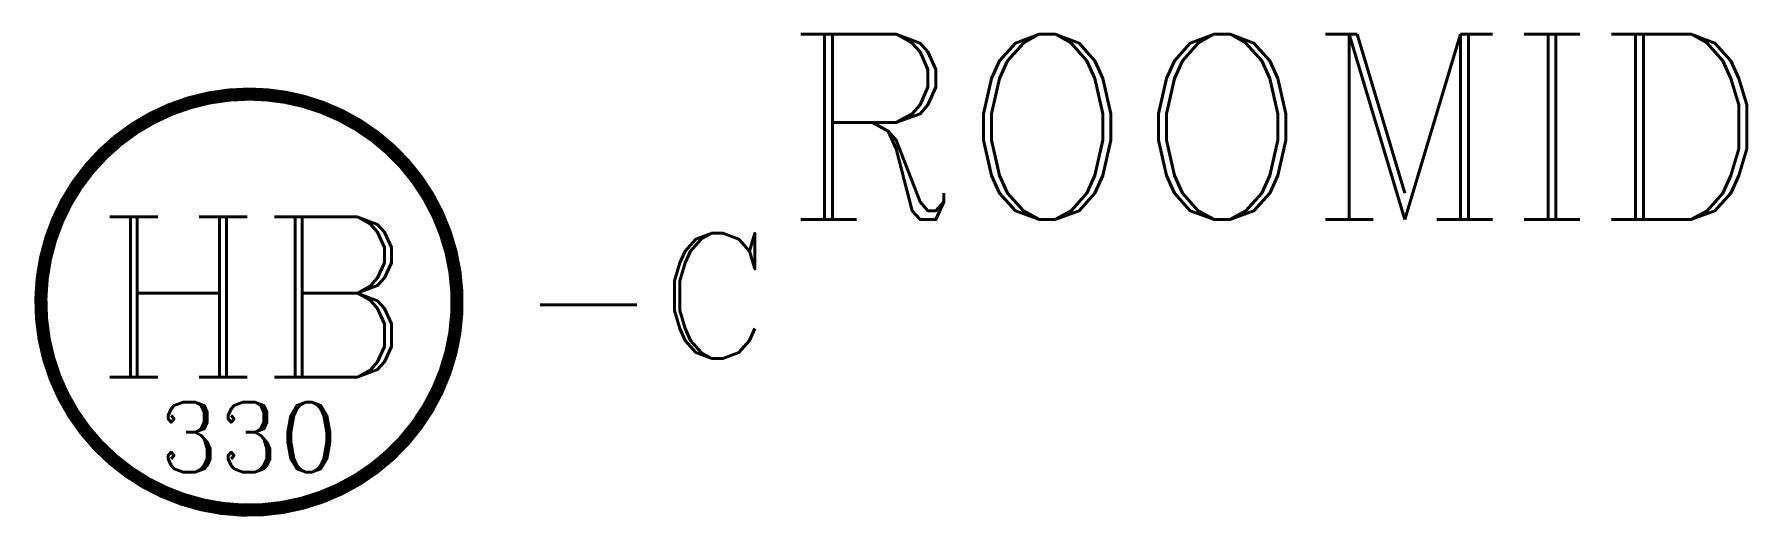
# Model space of a CAD drawing. Header units: inches. Extents: x -12.3 to 85.8, y -12.3 to 15.4.
import ezdxf

# ---------------------------------------------------------------- set-up
doc = ezdxf.new("R2010")
doc.units = ezdxf.units.IN
doc.header["$LTSCALE"] = 48
doc.header["$MEASUREMENT"] = 0
doc.styles.add('FSL12-1', font='complex.shx')
doc.styles.add('WS8th', font='complex.shx', dxfattribs={"height": 0.1875})
doc.styles.add('WSNotes', font='complex.shx', dxfattribs={"height": 18})

msp = doc.modelspace()

# ---------------------------------------------------------------- texts
at = {"style": 'WSNotes', "flags": 1}
msp.add_attdef('ROOMID', (30.7, 4.731), '', height=10.625, dxfattribs=at)

# ---------------------------------------------------------------- wipeouts: each hides what was drawn before it
msp.add_wipeout([(-11.925, -11.925), (30.456, -11.925), (30.456, 11.925), (-11.925, 11.925)])

# ---------------------------------------------------------------- next in the draw order: linework, layer by layer
at = {"linetype": 'Continuous', "const_width": 0.75}
msp.add_lwpolyline([(0, 11.925, 15.257052), (3.086, 11.519, 0.065543), (0, 11.925, 0.879053)], format="xyb", dxfattribs=at)

# ---------------------------------------------------------------- next in the draw order: texts
at = {"width": 17.3135, "style": 'WS8th'}
for s, insert, char_height, attachment_point in [('HB', (-8.761, 4.882), 9.18, 1), ('330', (0, -7.741), 4, 5)]:
    msp.add_mtext(s, dxfattribs=dict(at, insert=insert, char_height=char_height, attachment_point=attachment_point))
at = {"linetype": 'Continuous', "insert": (15.456, 3.952), "char_height": 7.1719, "width": 103.54395, "attachment_point": 1, "style": 'FSL12-1'}
msp.add_mtext('-C', dxfattribs=at)

doc.saveas('drawing.dxf')
